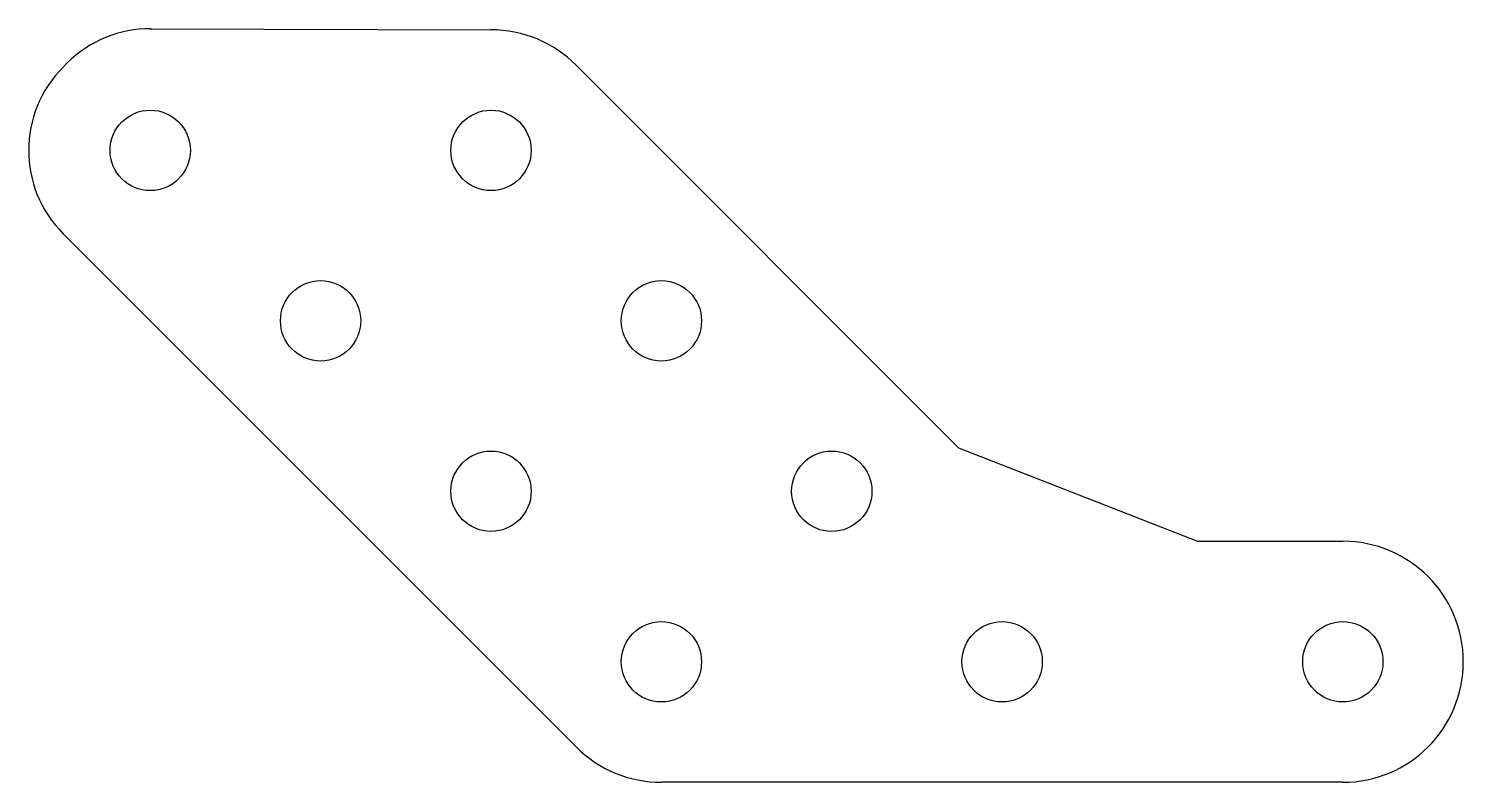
# Model space of a CAD drawing. Header units: millimetres. Extents: x 149.5 to 203.1, y 278.3 to 306.5.
import ezdxf

# ---------------------------------------------------------------- set-up
doc = ezdxf.new("R2010")
doc.units = ezdxf.units.MM
doc.layers.add('Default', color=7, linetype='Continuous')

msp = doc.modelspace()

# ---------------------------------------------------------------- linework, layer by layer
at = {"layer": 'Default', "color": 7, "linetype": 'Continuous'}
for p, q in [((154.065, 306.462), (166.793, 306.42)), ((150.813, 305.031), (150.954, 305.173)), ((169.975, 305.102), (184.26, 290.817)), ((169.975, 279.646), (150.813, 298.809)), ((184.26, 290.817), (193.181, 287.328)), ((193.181, 287.328), (198.613, 287.328)), ((198.613, 278.328), (173.157, 278.328))]:
    msp.add_line(p, q, dxfattribs=at)
for centre in [(154.065, 301.92), (166.793, 301.92), (160.429, 295.556), (173.157, 295.556), (166.793, 289.192), (179.521, 289.192), (173.157, 282.828), (185.885, 282.828), (198.613, 282.828)]:
    msp.add_circle(centre, 1.5, dxfattribs=at)
for centre, radius, start, end in [((154.065, 302.062), 4.4, 89.6271, 135), ((166.793, 301.92), 4.5, 45, 90), ((153.924, 301.92), 4.4, 135, 225), ((198.613, 282.828), 4.5, 270, 90), ((173.157, 282.828), 4.5, 225, 270)]:
    msp.add_arc(centre, radius, start, end, dxfattribs=at)

doc.saveas('drawing.dxf')
